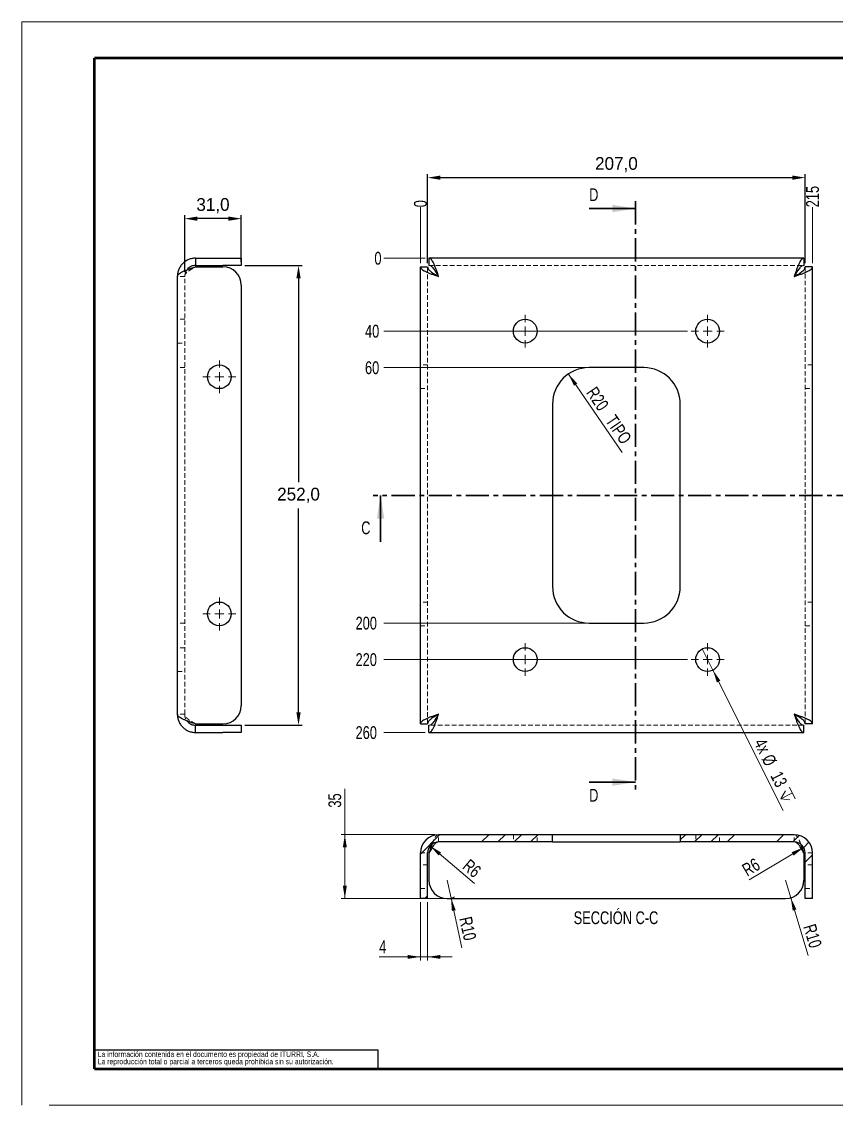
# Model space of a CAD drawing. Header units: millimetres. Extents: x 0 to 859, y 0 to 416.
# Drawn here: x 0 to 223.3, y 0 to 297 of the extents above; entities that cross this region are included whole.
import ezdxf

# ---------------------------------------------------------------- set-up
doc = ezdxf.new("R2010")
doc.units = ezdxf.units.MM
doc.header["$PDSIZE"] = -1
doc.linetypes.add('CENTER', pattern=[10.16, 6.35, -1.27, 1.27, -1.27])
doc.linetypes.add('HIDDEN', pattern=[1.905, 1.27, -0.635])
for name, color, linetype in [('FORMATO', 7, 'Continuous'), ('MARCADO', 5, 'Continuous'), ('SLD-0', 179, 'Continuous')]:
    doc.layers.add(name, color=color, linetype=linetype)
doc.styles.add('SLDTEXTSTYLE1', font='TXT', dxfattribs={"width": 0.75})
doc.dimstyles.new('ISO-25', dxfattribs={"dimtxt": 2.5, "dimasz": 2.5, "dimexe": 1.25, "dimexo": 0.625, "dimtad": 1, "dimtxsty": 'Standard', "dimcen": 2.5, "dimadec": 0, "dimazin": 0, "dimtfac": 1, "dimtmove": 0, "dimatfit": 3, "dimfxl": 0, "dimarcsym": 0})
doc.dimstyles.new('SLDDIMSTYLE0', dxfattribs={"dimtxt": 3.5, "dimasz": 3.5, "dimexe": 0, "dimexo": 0.0625, "dimgap": 0.875, "dimtad": 0, "dimtih": 1, "dimtoh": 1, "dimdec": 0, "dimlfac": 2, "dimrnd": 1e-09, "dimdsep": 46, "dimtxsty": 'SLDTEXTSTYLE1', "dimblk1": 'NONE', "dimblk2": 'NONE', "dimsah": 1, "dimcen": 0.09, "dimadec": 0, "dimazin": 2, "dimtfac": 1, "dimtdec": 0, "dimtofl": 0, "dimtmove": 0, "dimatfit": 3, "dimldrblk": 'NONE', "dimfxl": 0, "dimfrac": 2, "dimtolj": 1, "dimtzin": 12, "dimarcsym": 0})
doc.dimstyles.new('SLDDIMSTYLE1', dxfattribs={"dimtxt": 3.5, "dimasz": 3.5, "dimexe": 0, "dimexo": 0.0625, "dimgap": 0.875, "dimtad": 0, "dimtih": 1, "dimtoh": 1, "dimdec": 1, "dimlfac": 2, "dimrnd": 1e-09, "dimzin": 12, "dimdsep": 46, "dimtxsty": 'SLDTEXTSTYLE1', "dimblk1": 'NONE', "dimblk2": 'NONE', "dimsah": 1, "dimcen": 0.09, "dimadec": 0, "dimazin": 3, "dimtfac": 1, "dimtdec": 1, "dimtofl": 0, "dimtmove": 0, "dimatfit": 3, "dimldrblk": 'NONE', "dimfxl": 0, "dimfrac": 2, "dimtolj": 1, "dimtzin": 12, "dimarcsym": 0})
doc.dimstyles.new('SLDDIMSTYLE2', dxfattribs={"dimtxt": 3.5, "dimasz": 3.5, "dimexe": 0, "dimexo": 0.0625, "dimgap": 0.875, "dimtad": 1, "dimdec": 1, "dimlfac": 2, "dimrnd": 1e-09, "dimzin": 12, "dimdsep": 46, "dimtxsty": 'SLDTEXTSTYLE1', "dimsah": 1, "dimcen": 0, "dimadec": 0, "dimazin": 3, "dimtfac": 1, "dimtdec": 1, "dimtofl": 0, "dimtmove": 1, "dimatfit": 3, "dimfxl": 0, "dimfrac": 2, "dimtolj": 1, "dimtzin": 12, "dimarcsym": 0})
doc.dimstyles.new('SLDDIMSTYLE3', dxfattribs={"dimtxt": 3.5, "dimasz": 3.5, "dimexe": 0, "dimexo": 0.0625, "dimgap": 0.875, "dimtad": 1, "dimdec": 1, "dimlfac": 2, "dimrnd": 1e-09, "dimzin": 12, "dimdsep": 46, "dimtxsty": 'SLDTEXTSTYLE1', "dimblk1": 'NONE', "dimsah": 1, "dimcen": 0, "dimadec": 0, "dimazin": 3, "dimtfac": 1, "dimtdec": 1, "dimtmove": 0, "dimatfit": 3, "dimldrblk": 'NONE', "dimfxl": 0, "dimfrac": 2, "dimtolj": 1, "dimtzin": 12, "dimarcsym": 0})
doc.dimstyles.new('SLDDIMSTYLE4', dxfattribs={"dimtxt": 3.5, "dimasz": 3.5, "dimexe": 0, "dimexo": 0.0625, "dimgap": 0.875, "dimtad": 1, "dimdec": 1, "dimlfac": 2, "dimrnd": 1e-09, "dimzin": 12, "dimdsep": 46, "dimtxsty": 'SLDTEXTSTYLE1', "dimsah": 1, "dimcen": 0.09, "dimadec": 0, "dimazin": 3, "dimtfac": 1, "dimtdec": 1, "dimtmove": 0, "dimatfit": 0, "dimfxl": 0, "dimfrac": 2, "dimtolj": 1, "dimtzin": 12, "dimarcsym": 0})
doc.dimstyles.new('SLDDIMSTYLE5', dxfattribs={"dimtxt": 3.5, "dimasz": 3.5, "dimexe": 0, "dimexo": 0.0625, "dimgap": 0.875, "dimtad": 1, "dimdec": 1, "dimlfac": 2, "dimrnd": 1e-09, "dimzin": 12, "dimdsep": 46, "dimtxsty": 'SLDTEXTSTYLE1', "dimsah": 1, "dimcen": 0.09, "dimadec": 0, "dimazin": 3, "dimtfac": 1, "dimtdec": 1, "dimtofl": 0, "dimtmove": 0, "dimatfit": 3, "dimfxl": 0, "dimfrac": 2, "dimtolj": 1, "dimtzin": 12, "dimarcsym": 0})
doc.dimstyles.new('SLDDIMSTYLE6', dxfattribs={"dimtxt": 3.5, "dimasz": 3.5, "dimexe": 0, "dimexo": 0.0625, "dimgap": 0.875, "dimtad": 1, "dimdec": 1, "dimlfac": 2, "dimrnd": 1e-09, "dimzin": 12, "dimdsep": 46, "dimtxsty": 'SLDTEXTSTYLE1', "dimsah": 1, "dimcen": 0, "dimadec": 0, "dimazin": 3, "dimtfac": 1, "dimtdec": 1, "dimtofl": 0, "dimtmove": 0, "dimatfit": 3, "dimfxl": 0, "dimfrac": 2, "dimtolj": 1, "dimtzin": 12, "dimarcsym": 0})
pattern_1 = [(45, (0, 0), (-13.4704, 13.4704), []), (45, (4.49, 2e-323), (-13.4704, 13.4704), []), (45, (8.98, 4e-323), (-13.4704, 13.4704), []), (45, (13.47, 6e-323), (-13.4704, 13.4704), [])]

# ---------------------------------------------------------------- blocks, each defined once
blk = doc.blocks.new('SW_NOTE_0_4')
at = {"layer": 'SLD-0', "color": 0, "char_height": 1.5, "attachment_point": 1, "style": 'SLDTEXTSTYLE1'}
for s, insert in [('La información contenida en el documento es propiedad de ITURRI, S.A.', (0, 1.93)), ('La reproducción total o parcial a terceros queda prohibida sin su autorización.', (0, -0.07))]:
    blk.add_mtext(s, dxfattribs=dict(at, insert=insert))
blk = doc.blocks.new('SW_NOTE_0_11')
at = {"layer": 'SLD-0', "color": 0, "char_height": 1.5, "attachment_point": 1, "style": 'SLDTEXTSTYLE1'}
for s, insert in [('La información contenida en el documento es propiedad de ITURRI, S.A.', (0, 1.93)), ('La reproducción total o parcial a terceros queda prohibida sin su autorización.', (0, -0.07))]:
    blk.add_mtext(s, dxfattribs=dict(at, insert=insert))
blk = doc.blocks.new('_D')
at = {"color": 7, "linetype": 'Continuous', "lineweight": 0}
blk.add_line((110.64, 232.18), (99.29, 232.18), dxfattribs=at)
at = {"color": 7, "linetype": 'Continuous', "lineweight": 18, "insert": (96.7, 233.91), "char_height": 3.5, "attachment_point": 1, "style": 'SLDTEXTSTYLE1'}
blk.add_mtext('0', dxfattribs=at)
blk = doc.blocks.new('_None')
blk = doc.blocks.new('_D_1')
at = {"color": 7, "linetype": 'Continuous', "lineweight": 0}
blk.add_line((182.54, 212.18), (99.29, 212.18), dxfattribs=at)
at = {"color": 7, "linetype": 'Continuous', "lineweight": 18, "insert": (94.12, 213.91), "char_height": 3.5, "attachment_point": 1, "style": 'SLDTEXTSTYLE1'}
blk.add_mtext('40', dxfattribs=at)
blk = doc.blocks.new('_D_2')
at = {"color": 7, "linetype": 'Continuous', "lineweight": 0}
blk.add_line((154.54, 202.18), (99.29, 202.18), dxfattribs=at)
at = {"color": 7, "linetype": 'Continuous', "lineweight": 18, "insert": (94.12, 203.91), "char_height": 3.5, "attachment_point": 1, "style": 'SLDTEXTSTYLE1'}
blk.add_mtext('60', dxfattribs=at)
blk = doc.blocks.new('_D_3')
at = {"color": 7, "linetype": 'Continuous', "lineweight": 0}
blk.add_line((154.54, 132.18), (99.29, 132.18), dxfattribs=at)
at = {"color": 7, "linetype": 'Continuous', "lineweight": 18, "insert": (91.53, 133.91), "char_height": 3.5, "attachment_point": 1, "style": 'SLDTEXTSTYLE1'}
blk.add_mtext('200', dxfattribs=at)
blk = doc.blocks.new('_D_4')
at = {"color": 7, "linetype": 'Continuous', "lineweight": 0}
blk.add_line((182.54, 122.18), (99.29, 122.18), dxfattribs=at)
at = {"color": 7, "linetype": 'Continuous', "lineweight": 18, "insert": (91.53, 123.91), "char_height": 3.5, "attachment_point": 1, "style": 'SLDTEXTSTYLE1'}
blk.add_mtext('220', dxfattribs=at)
blk = doc.blocks.new('_D_5')
at = {"color": 7, "linetype": 'Continuous', "lineweight": 0}
blk.add_line((110.64, 102.18), (99.29, 102.18), dxfattribs=at)
at = {"color": 7, "linetype": 'Continuous', "lineweight": 18, "insert": (91.53, 103.91), "char_height": 3.5, "attachment_point": 1, "style": 'SLDTEXTSTYLE1'}
blk.add_mtext('260', dxfattribs=at)
blk = doc.blocks.new('_D_6')
at = {"color": 7, "linetype": 'Continuous', "lineweight": 0}
blk.add_line((109.29, 230.83), (109.29, 246.13), dxfattribs=at)
at = {"color": 7, "linetype": 'Continuous', "lineweight": 18, "insert": (107.55, 246.13), "char_height": 3.5, "attachment_point": 1, "rotation": 90, "style": 'SLDTEXTSTYLE1'}
blk.add_mtext('0', dxfattribs=at)
blk = doc.blocks.new('_D_11')
at = {"color": 7, "linetype": 'Continuous', "lineweight": 0}
blk.add_line((216.79, 230.83), (216.79, 246.13), dxfattribs=at)
at = {"color": 7, "linetype": 'Continuous', "lineweight": 18, "insert": (215.05, 246.13), "char_height": 3.5, "attachment_point": 1, "rotation": 90, "style": 'SLDTEXTSTYLE1'}
blk.add_mtext('215', dxfattribs=at)
blk = doc.blocks.new('_D_12')
at = {"color": 7, "linetype": 'Continuous', "lineweight": 0}
blk.add_line((149.88, 200.43), (164.62, 178.93), dxfattribs=at)
at = {"color": 7, "linetype": 'Continuous', "lineweight": 18}
blk.add_solid([(149.88, 200.43), (151.42, 197.24), (152.31, 197.85)], dxfattribs=at)
at = {"color": 7, "linetype": 'Continuous', "lineweight": 18, "char_height": 3.5, "attachment_point": 1, "rotation": 304.4328, "style": 'SLDTEXTSTYLE1'}
for s, insert in [('R20', (157.51, 197.29)), ('TIPO', (162.78, 189.6))]:
    blk.add_mtext(s, dxfattribs=dict(at, insert=insert))
blk = doc.blocks.new('SW_SYMBOL_HOLE_DEPTH')
at = {"color": 0, "linetype": 'Continuous', "lineweight": 18}
for p, q in [((0, 875), (800, 875)), ((400, 875), (400, 75)), ((100, 555), (400, 75)), ((700, 555), (400, 75))]:
    blk.add_line(p, q, dxfattribs=at)
blk = doc.blocks.new('_D_13')
at = {"color": 7, "linetype": 'Continuous', "lineweight": 0}
for q in [(186.58, 125.09), (208.78, 80.77)]:
    blk.add_line((189.49, 119.27), q, dxfattribs=at)
at = {"color": 7, "linetype": 'Continuous', "lineweight": 18}
blk.add_solid([(189.49, 119.27), (190.58, 115.9), (191.54, 116.39)], dxfattribs=at)
at = {"color": 7, "linetype": 'Continuous', "lineweight": 18, "xscale": 0.004470703125, "yscale": 0.004470703125, "zscale": 0.004470703125, "rotation": 296.6079310225415}
blk.add_blockref('SW_SYMBOL_HOLE_DEPTH', (206.97, 85.45), dxfattribs=at)
at = {"color": 7, "linetype": 'Continuous', "lineweight": 18, "char_height": 3.5, "attachment_point": 1, "rotation": 296.6079, "style": 'SLDTEXTSTYLE1'}
for s, insert in [('4x', (203.77, 100.94)), ('%%c', (205.89, 96.6)), ('13', (208.3, 91.9))]:
    blk.add_mtext(s, dxfattribs=dict(at, insert=insert))
blk = doc.blocks.new('SW_CENTERMARKSYMBOL_0')
at = {"color": 0, "linetype": 'Continuous', "lineweight": 18}
for p, q in [((0, 2.5), (0, 4.5)), ((-2.5, 0), (-4.5, 0)), ((0, 0), (-1.25, 0)), ((0, 0), (0, 1.25)), ((0, 0), (0, -1.25)), ((0, 0), (1.25, 0)), ((2.5, 0), (4.5, 0)), ((0, -2.5), (0, -4.5))]:
    blk.add_line(p, q, dxfattribs=at)
blk = doc.blocks.new('SW_CENTERMARKSYMBOL_1')
at = {"color": 0, "linetype": 'Continuous', "lineweight": 18}
for p, q in [((0, 2.5), (0, 4.5)), ((-2.5, 0), (-4.5, 0)), ((0, 0), (-1.25, 0)), ((0, 0), (0, 1.25)), ((0, 0), (0, -1.25)), ((0, 0), (1.25, 0)), ((2.5, 0), (4.5, 0)), ((0, -2.5), (0, -4.5))]:
    blk.add_line(p, q, dxfattribs=at)
blk = doc.blocks.new('SW_CENTERMARKSYMBOL_2')
at = {"color": 0, "linetype": 'Continuous', "lineweight": 18}
for p, q in [((0, 2.5), (0, 4.5)), ((-2.5, 0), (-4.5, 0)), ((0, 0), (-1.25, 0)), ((0, 0), (0, 1.25)), ((0, 0), (0, -1.25)), ((0, 0), (1.25, 0)), ((2.5, 0), (4.5, 0)), ((0, -2.5), (0, -4.5))]:
    blk.add_line(p, q, dxfattribs=at)
blk = doc.blocks.new('SW_CENTERMARKSYMBOL_3')
at = {"color": 0, "linetype": 'Continuous', "lineweight": 18}
for p, q in [((0, 2.5), (0, 4.5)), ((-2.5, 0), (-4.5, 0)), ((0, 0), (-1.25, 0)), ((0, 0), (0, 1.25)), ((0, 0), (0, -1.25)), ((0, 0), (1.25, 0)), ((2.5, 0), (4.5, 0)), ((0, -2.5), (0, -4.5))]:
    blk.add_line(p, q, dxfattribs=at)
blk = doc.blocks.new('_D_20')
at = {"color": 7, "linetype": 'Continuous', "lineweight": 0}
for p, q in [((109.29, 55.68), (109.29, 39.68)), ((111.29, 55.68), (111.29, 39.68)), ((109.29, 40.68), (98, 40.68)), ((111.29, 40.68), (109.29, 40.68)), ((111.29, 40.68), (118.02, 40.68))]:
    blk.add_line(p, q, dxfattribs=at)
at = {"color": 7, "linetype": 'Continuous', "lineweight": 18}
for points in [[(109.29, 40.68), (105.79, 41.21), (105.79, 40.14)], [(111.29, 40.68), (114.79, 40.14), (114.79, 41.21)]]:
    blk.add_solid(points, dxfattribs=at)
at = {"color": 7, "linetype": 'Continuous', "lineweight": 18, "insert": (98, 45.19), "char_height": 3.5, "attachment_point": 1, "style": 'SLDTEXTSTYLE1'}
blk.add_mtext('4', dxfattribs=at)
blk = doc.blocks.new('_D_21')
at = {"color": 7, "linetype": 'Continuous', "lineweight": 0}
for p, q in [((88.59, 74.18), (88.59, 86.76)), ((113.29, 74.18), (87.59, 74.18)), ((88.59, 56.68), (88.59, 74.18)), ((115.64, 56.68), (87.59, 56.68))]:
    blk.add_line(p, q, dxfattribs=at)
at = {"color": 7, "linetype": 'Continuous', "lineweight": 18}
for points in [[(88.59, 74.18), (88.05, 70.68), (89.13, 70.68)], [(88.59, 56.68), (89.13, 60.18), (88.05, 60.18)]]:
    blk.add_solid(points, dxfattribs=at)
at = {"color": 7, "linetype": 'Continuous', "lineweight": 18, "insert": (84.08, 81.59), "char_height": 3.5, "attachment_point": 1, "rotation": 90, "style": 'SLDTEXTSTYLE1'}
blk.add_mtext('35', dxfattribs=at)
blk = doc.blocks.new('_D_22')
at = {"color": 7, "linetype": 'Continuous', "lineweight": 0}
blk.add_line((112, 71.11), (124.09, 60.78), dxfattribs=at)
at = {"color": 7, "linetype": 'Continuous', "lineweight": 18}
blk.add_solid([(112, 71.11), (114.31, 68.43), (115.01, 69.25)], dxfattribs=at)
at = {"color": 7, "linetype": 'Continuous', "lineweight": 18, "insert": (122.85, 67.73), "char_height": 3.5, "attachment_point": 1, "rotation": 319.8249, "style": 'SLDTEXTSTYLE1'}
blk.add_mtext('R6', dxfattribs=at)
blk = doc.blocks.new('_D_23')
at = {"color": 7, "linetype": 'Continuous', "lineweight": 0}
blk.add_line((214.37, 70.7), (199.41, 61.77), dxfattribs=at)
at = {"color": 7, "linetype": 'Continuous', "lineweight": 18}
blk.add_solid([(214.37, 70.7), (211.09, 69.37), (211.64, 68.45)], dxfattribs=at)
at = {"color": 7, "linetype": 'Continuous', "lineweight": 18, "insert": (197.11, 65.66), "char_height": 3.5, "attachment_point": 1, "rotation": 30.5888, "style": 'SLDTEXTSTYLE1'}
blk.add_mtext('R6', dxfattribs=at)
blk = doc.blocks.new('_D_24')
at = {"color": 7, "linetype": 'Continuous', "lineweight": 0}
for q in [(209.43, 61.68), (215.59, 41.05)]:
    blk.add_line((210.86, 56.88), q, dxfattribs=at)
at = {"color": 7, "linetype": 'Continuous', "lineweight": 18}
blk.add_solid([(210.86, 56.88), (211.35, 53.38), (212.38, 53.68)], dxfattribs=at)
at = {"color": 7, "linetype": 'Continuous', "lineweight": 18, "insert": (217.59, 50), "char_height": 3.5, "attachment_point": 1, "rotation": 286.6218, "style": 'SLDTEXTSTYLE1'}
blk.add_mtext('R10', dxfattribs=at)
blk = doc.blocks.new('_D_25')
at = {"color": 7, "linetype": 'Continuous', "lineweight": 0}
for q in [(116.64, 61.68), (120.69, 43.19)]:
    blk.add_line((117.71, 56.79), q, dxfattribs=at)
at = {"color": 7, "linetype": 'Continuous', "lineweight": 18}
blk.add_arc((116.64, 61.68), 5, 281.3099, 293.6722, dxfattribs=at)
blk.add_solid([(117.71, 56.79), (117.94, 53.26), (118.99, 53.49)], dxfattribs=at)
at = {"color": 7, "linetype": 'Continuous', "lineweight": 18, "insert": (123.34, 51.97), "char_height": 3.5, "attachment_point": 1, "rotation": 282.3623, "style": 'SLDTEXTSTYLE1'}
blk.add_mtext('R10', dxfattribs=at)
blk = doc.blocks.new('SW_CENTERMARKSYMBOL_6')
at = {"color": 0, "linetype": 'Continuous', "lineweight": 18}
for p, q in [((0, 2.5), (0, 4.5)), ((-2.5, 0), (-4.5, 0)), ((0, 0), (-1.25, 0)), ((0, 0), (0, 1.25)), ((0, 0), (0, -1.25)), ((0, 0), (1.25, 0)), ((2.5, 0), (4.5, 0)), ((0, -2.5), (0, -4.5))]:
    blk.add_line(p, q, dxfattribs=at)
blk = doc.blocks.new('SW_CENTERMARKSYMBOL_7')
at = {"color": 0, "linetype": 'Continuous', "lineweight": 18}
for p, q in [((0, 2.5), (0, 4.5)), ((-2.5, 0), (-4.5, 0)), ((0, 0), (-1.25, 0)), ((0, 0), (0, 1.25)), ((0, 0), (0, -1.25)), ((0, 0), (1.25, 0)), ((2.5, 0), (4.5, 0)), ((0, -2.5), (0, -4.5))]:
    blk.add_line(p, q, dxfattribs=at)
blk = doc.blocks.new('*D64')
at = {"layer": 'Defpoints', "color": 0}
for p in [(60.19, 230.18), (60.19, 104.18), (75.9, 104.18)]:
    blk.add_point(p, dxfattribs=at)
at = {"layer": 'MARCADO', "color": 0, "lineweight": -2}
for p, q in [((61.19, 230.18), (76.9, 230.18)), ((75.9, 226.68), (75.9, 170.75)), ((75.9, 107.68), (75.9, 163.61)), ((61.19, 104.18), (76.9, 104.18))]:
    blk.add_line(p, q, dxfattribs=at)
at = {"layer": 'MARCADO', "color": 0}
for points in [[(75.31, 226.68), (76.48, 226.68), (75.9, 230.18)], [(75.31, 107.68), (76.48, 107.68), (75.9, 104.18)]]:
    blk.add_solid(points, dxfattribs=at)
at = {"layer": 'MARCADO', "color": 0, "insert": (75.9, 167.18), "char_height": 3.5, "attachment_point": 5}
blk.add_mtext('252,0', dxfattribs=at)
blk = doc.blocks.new('*D65')
at = {"layer": 'Defpoints', "color": 0}
for p in [(44.69, 243.01), (60.19, 230.18), (44.69, 227.4)]:
    blk.add_point(p, dxfattribs=at)
at = {"layer": 'MARCADO', "color": 0, "lineweight": -2}
for p, q in [((44.69, 228.4), (44.69, 244.01)), ((60.19, 231.18), (60.19, 244.01)), ((56.69, 243.01), (48.19, 243.01))]:
    blk.add_line(p, q, dxfattribs=at)
at = {"layer": 'MARCADO', "color": 0}
for points in [[(48.19, 243.59), (48.19, 242.43), (44.69, 243.01)], [(56.69, 243.59), (56.69, 242.43), (60.19, 243.01)]]:
    blk.add_solid(points, dxfattribs=at)
at = {"layer": 'MARCADO', "color": 0, "insert": (52.44, 246.57), "char_height": 3.5, "attachment_point": 5}
blk.add_mtext('31,0', dxfattribs=at)
blk = doc.blocks.new('*D66')
at = {"layer": 'Defpoints', "color": 0}
for p in [(214.79, 254.25), (111.29, 229.83), (214.79, 229.83)]:
    blk.add_point(p, dxfattribs=at)
at = {"layer": 'MARCADO', "color": 0, "lineweight": -2}
for p, q in [((111.29, 230.83), (111.29, 255.25)), ((114.79, 254.25), (211.29, 254.25)), ((214.79, 230.83), (214.79, 255.25))]:
    blk.add_line(p, q, dxfattribs=at)
at = {"layer": 'MARCADO', "color": 0}
for points in [[(114.79, 254.83), (114.79, 253.67), (111.29, 254.25)], [(211.29, 254.83), (211.29, 253.67), (214.79, 254.25)]]:
    blk.add_solid(points, dxfattribs=at)
at = {"layer": 'MARCADO', "color": 0, "insert": (163.04, 257.82), "char_height": 3.5, "attachment_point": 5}
blk.add_mtext('207,0', dxfattribs=at)

msp = doc.modelspace()

# ---------------------------------------------------------------- hatches: boundary and pattern name
at = {"layer": 'FORMATO', "linetype": 'Continuous', "lineweight": 18}
h = msp.add_hatch(dxfattribs=at)
h.set_pattern_fill('DIN 201 ACERO Y ACERO-HIERRO FUNDI', color=256, style=0, pattern_type=2)
h.set_pattern_definition(pattern_1)
edge = h.paths.add_edge_path(flags=0)
edge.add_line((109.288, 56.675), (111.288, 56.675))
edge.add_line((111.288, 56.675), (111.288, 69.175))
edge.add_arc((114.288, 69.175), 3, 90, 180, ccw=False)
edge.add_line((114.288, 72.175), (145.538, 72.175))
edge.add_line((145.538, 72.175), (145.538, 74.175))
edge.add_line((145.538, 74.175), (114.288, 74.175))
edge.add_arc((114.288, 69.175), 5, 90, 180)
edge.add_line((109.288, 69.175), (109.288, 56.675))
h = msp.add_hatch(dxfattribs=at)
h.set_pattern_fill('DIN 201 ACERO Y ACERO-HIERRO FUNDI', color=256, style=0, pattern_type=2)
h.set_pattern_definition(pattern_1)
edge = h.paths.add_edge_path(flags=0)
edge.add_line((214.788, 56.675), (216.788, 56.675))
edge.add_line((216.788, 56.675), (216.788, 69.175))
edge.add_arc((211.788, 69.175), 5, 0, 90)
edge.add_line((211.788, 74.175), (180.538, 74.175))
edge.add_line((180.538, 74.175), (180.538, 72.175))
edge.add_line((180.538, 72.175), (211.788, 72.175))
edge.add_arc((211.788, 69.175), 3, 0, 90, ccw=False)
edge.add_line((214.788, 69.175), (214.788, 56.675))

# ---------------------------------------------------------------- linework, layer by layer
at = {"color": 7, "linetype": 'Continuous', "lineweight": 18}
for p, q in [((0, 297), (420, 297)), ((0, 297), (0, -0.001)), ((7.531, 0), (420, 0))]:
    msp.add_line(p, q, dxfattribs=at)
at = {"color": 7, "linetype": 'Continuous', "lineweight": 50}
for p, q in [((410, 287), (20, 287)), ((20, 10), (20, 287)), ((20, 10), (410, 10))]:
    msp.add_line(p, q, dxfattribs=at)
at = {"color": 7, "linetype": 'CENTER', "lineweight": 35}
for p, q in [((168.265, 247.78), (168.265, 86.58)), ((229.688, 167.18), (96.388, 167.18))]:
    msp.add_line(p, q, dxfattribs=at)
at = {"color": 7, "linetype": 'Continuous', "lineweight": 35}
for p, q in [((155.565, 245.78), (168.265, 245.78)), ((98.388, 154.48), (98.388, 167.18)), ((155.565, 88.58), (168.265, 88.58))]:
    msp.add_line(p, q, dxfattribs=at)
at = {"color": 7, "linetype": 'Continuous', "lineweight": 25}
for p, q in [((47.69, 232.18), (47.69, 230.18)), ((47.69, 232.18), (55.19, 232.18)), ((55.19, 232.18), (60.19, 232.18)), ((60.19, 232.18), (60.19, 230.18)), ((214.435, 232.18), (111.642, 232.18)), ((111.642, 232.18), (111.642, 230.18)), ((214.435, 232.18), (214.435, 230.18)), ((47.69, 230.18), (55.19, 230.18)), ((47.69, 229.826), (55.19, 229.826)), ((60.19, 230.18), (55.19, 230.18)), ((109.288, 229.826), (111.288, 229.826)), ((109.288, 104.534), (109.288, 229.826)), ((216.788, 229.826), (214.788, 229.826)), ((216.788, 104.534), (216.788, 229.826)), ((42.69, 107.18), (42.69, 227.18)), ((60.19, 224.826), (60.19, 109.534)), ((170.538, 202.18), (155.538, 202.18)), ((145.538, 192.18), (145.538, 142.18)), ((180.538, 142.18), (180.538, 192.18)), ((155.538, 132.18), (170.538, 132.18)), ((47.69, 104.534), (55.19, 104.534)), ((47.69, 102.18), (47.69, 104.18)), ((47.69, 104.18), (55.19, 104.18)), ((55.19, 104.18), (60.19, 104.18)), ((60.19, 104.18), (60.19, 102.18)), ((109.288, 104.534), (111.288, 104.534)), ((111.642, 102.18), (111.642, 104.18)), ((214.435, 102.18), (214.435, 104.18)), ((216.788, 104.534), (214.788, 104.534)), ((47.69, 102.18), (55.19, 102.18)), ((60.19, 102.18), (55.19, 102.18)), ((111.642, 102.18), (214.435, 102.18)), ((145.538, 74.175), (114.288, 74.175)), ((145.538, 72.175), (114.288, 72.175)), ((145.538, 72.175), (145.538, 74.175)), ((155.538, 74.175), (145.538, 74.175)), ((145.538, 72.175), (155.538, 72.175)), ((170.538, 74.175), (155.538, 74.175)), ((155.538, 72.175), (170.538, 72.175)), ((180.538, 74.175), (170.538, 74.175)), ((170.538, 72.175), (180.538, 72.175)), ((180.538, 74.175), (180.538, 72.175)), ((211.788, 74.175), (180.538, 74.175)), ((211.788, 72.175), (180.538, 72.175)), ((109.288, 56.675), (109.288, 69.175)), ((111.288, 56.675), (111.288, 69.175)), ((111.642, 69.175), (111.642, 61.675)), ((214.435, 69.175), (214.435, 61.675)), ((214.788, 56.675), (214.788, 69.175)), ((216.788, 56.675), (216.788, 69.175)), ((111.288, 56.675), (109.288, 56.675)), ((116.642, 56.675), (209.435, 56.675)), ((216.788, 56.675), (214.788, 56.675))]:
    msp.add_line(p, q, dxfattribs=at)
at = {"color": 7, "linetype": 'HIDDEN', "lineweight": 18}
for p, q in [((111.288, 104.534), (111.288, 229.826)), ((111.642, 230.18), (214.435, 230.18)), ((214.788, 229.826), (214.788, 104.534)), ((44.69, 227.18), (42.69, 227.18)), ((44.69, 107.18), (44.69, 227.18)), ((44.69, 215.43), (42.69, 215.43)), ((42.69, 208.93), (44.69, 208.93)), ((44.69, 202.18), (42.69, 202.18)), ((111.288, 202.93), (109.288, 202.93)), ((216.788, 202.93), (214.788, 202.93)), ((109.288, 196.43), (111.288, 196.43)), ((214.788, 196.43), (216.788, 196.43)), ((111.288, 137.93), (109.288, 137.93)), ((216.788, 137.93), (214.788, 137.93)), ((44.69, 132.18), (42.69, 132.18)), ((109.288, 131.43), (111.288, 131.43)), ((214.788, 131.43), (216.788, 131.43)), ((44.69, 125.43), (42.69, 125.43)), ((42.69, 118.93), (44.69, 118.93)), ((44.69, 107.18), (42.69, 107.18)), ((214.435, 104.18), (111.642, 104.18)), ((114.288, 72.175), (114.288, 74.175)), ((134.788, 74.175), (134.788, 72.175)), ((141.288, 72.175), (141.288, 74.175)), ((184.788, 74.175), (184.788, 72.175)), ((191.288, 72.175), (191.288, 74.175)), ((211.788, 72.175), (211.788, 74.175)), ((109.288, 69.175), (111.288, 69.175)), ((216.788, 69.175), (214.788, 69.175)), ((111.288, 65.925), (109.288, 65.925)), ((216.788, 65.925), (214.788, 65.925)), ((109.288, 59.425), (111.288, 59.425)), ((214.788, 59.425), (216.788, 59.425))]:
    msp.add_line(p, q, dxfattribs=at)
at = {"color": 7, "linetype": 'Continuous', "lineweight": 25}
for centre in [(138.038, 212.18), (188.038, 212.18), (54.19, 199.68), (54.19, 134.68), (138.038, 122.18), (188.038, 122.18)]:
    msp.add_circle(centre, 3.25, dxfattribs=at)
for centre, radius, start, end in [((55.19, 224.826), 5, 0, 90), ((155.538, 192.18), 10, 90, 180), ((170.538, 192.18), 10, 0, 90), ((155.538, 142.18), 10, 180, 270), ((170.538, 142.18), 10, 270, 0), ((55.19, 109.534), 5, 270, 0), ((114.288, 69.175), 5, 90, 180), ((114.288, 69.175), 3, 90, 180), ((211.788, 69.175), 5, 0, 90), ((211.788, 69.175), 3, 0, 90), ((116.642, 61.675), 5, 180, 270), ((209.435, 61.675), 5, 270, 0)]:
    msp.add_arc(centre, radius, start, end, dxfattribs=at)
for points, knots in [([(47.69, 232.18), (47.36, 232.18), (47.035, 232.148), (46.556, 232.052), (46.398, 232.013), (46.084, 231.918), (45.928, 231.862), (45.473, 231.674), (45.186, 231.52), (44.779, 231.249), (44.648, 231.152), (44.393, 230.943), (44.271, 230.832), (43.924, 230.485), (43.717, 230.234), (43.354, 229.691), (43.197, 229.397), (42.947, 228.795), (42.852, 228.483), (42.755, 228.001), (42.731, 227.837), (42.698, 227.51), (42.69, 227.345), (42.69, 227.18)], [0, 0, 0, 0, 0.125, 0.125, 0.1875, 0.1875, 0.25, 0.25, 0.375, 0.375, 0.4375, 0.4375, 0.5, 0.5, 0.625, 0.625, 0.75, 0.75, 0.875, 0.875, 0.9375, 0.9375, 1, 1, 1, 1]), ([(114.288, 227.18), (114.177, 227.51), (114.067, 227.835), (113.903, 228.314), (113.848, 228.472), (113.738, 228.786), (113.682, 228.942), (113.516, 229.397), (113.407, 229.684), (113.242, 230.091), (113.187, 230.222), (113.076, 230.476), (113.02, 230.599), (112.855, 230.946), (112.746, 231.153), (112.526, 231.516), (112.414, 231.673), (112.194, 231.923), (112.085, 232.018), (111.919, 232.115), (111.864, 232.139), (111.753, 232.172), (111.697, 232.18), (111.642, 232.18)], [0, 0, 0, 0, 0.125, 0.125, 0.1875, 0.1875, 0.25, 0.25, 0.375, 0.375, 0.4375, 0.4375, 0.5, 0.5, 0.625, 0.625, 0.75, 0.75, 0.875, 0.875, 0.9375, 0.9375, 1, 1, 1, 1]), ([(214.435, 232.18), (214.323, 232.18), (214.214, 232.148), (214.049, 232.052), (213.994, 232.013), (213.884, 231.918), (213.828, 231.862), (213.662, 231.674), (213.553, 231.52), (213.388, 231.249), (213.333, 231.152), (213.223, 230.943), (213.167, 230.832), (213.002, 230.485), (212.892, 230.234), (212.672, 229.691), (212.561, 229.397), (212.341, 228.795), (212.232, 228.483), (212.066, 228.001), (212.01, 227.837), (211.899, 227.51), (211.844, 227.345), (211.788, 227.18)], [0, 0, 0, 0, 0.125, 0.125, 0.1875, 0.1875, 0.25, 0.25, 0.375, 0.375, 0.4375, 0.4375, 0.5, 0.5, 0.625, 0.625, 0.75, 0.75, 0.875, 0.875, 0.9375, 0.9375, 1, 1, 1, 1]), ([(42.69, 227.18), (42.69, 227.291), (42.722, 227.401), (42.817, 227.565), (42.857, 227.62), (42.952, 227.731), (43.008, 227.786), (43.196, 227.952), (43.35, 228.062), (43.621, 228.226), (43.718, 228.281), (43.927, 228.392), (44.038, 228.448), (44.385, 228.613), (44.636, 228.722), (45.179, 228.942), (45.472, 229.054), (46.075, 229.274), (46.387, 229.383), (46.869, 229.549), (47.032, 229.604), (47.36, 229.715), (47.525, 229.771), (47.69, 229.826)], [0, 0, 0, 0, 0.125, 0.125, 0.1875, 0.1875, 0.25, 0.25, 0.375, 0.375, 0.4375, 0.4375, 0.5, 0.5, 0.625, 0.625, 0.75, 0.75, 0.875, 0.875, 0.9375, 0.9375, 1, 1, 1, 1]), ([(47.69, 230.18), (47.308, 230.133), (46.543, 230.038), (45.719, 229.554), (45.446, 229.121), (45.378, 229.014)], [0, 0, 0, 0, 0.4298049, 0.8597891, 1, 1, 1, 1]), ([(109.288, 229.826), (109.288, 229.715), (109.321, 229.606), (109.416, 229.441), (109.455, 229.386), (109.55, 229.276), (109.606, 229.22), (109.794, 229.054), (109.948, 228.945), (110.219, 228.78), (110.317, 228.725), (110.525, 228.614), (110.636, 228.559), (110.983, 228.393), (111.235, 228.284), (111.777, 228.064), (112.071, 227.953), (112.673, 227.733), (112.985, 227.624), (113.467, 227.458), (113.631, 227.402), (113.959, 227.291), (114.123, 227.236), (114.288, 227.18)], [0, 0, 0, 0, 0.125, 0.125, 0.1875, 0.1875, 0.25, 0.25, 0.375, 0.375, 0.4375, 0.4375, 0.5, 0.5, 0.625, 0.625, 0.75, 0.75, 0.875, 0.875, 0.9375, 0.9375, 1, 1, 1, 1]), ([(111.288, 229.826), (111.288, 229.604), (111.365, 229.387), (111.593, 229.053), (111.685, 228.944), (111.903, 228.724), (112.027, 228.614), (112.308, 228.392), (112.459, 228.282), (112.785, 228.062), (112.959, 227.952), (113.507, 227.619), (113.892, 227.403), (114.288, 227.18)], [0, 0, 0, 0, 0.25, 0.25, 0.375, 0.375, 0.5, 0.5, 0.625, 0.625, 0.75, 0.75, 1, 1, 1, 1]), ([(114.288, 227.18), (114.065, 227.577), (113.849, 227.962), (113.515, 228.512), (113.405, 228.685), (113.186, 229.01), (113.076, 229.162), (112.853, 229.442), (112.744, 229.566), (112.524, 229.783), (112.414, 229.877), (112.08, 230.103), (111.864, 230.18), (111.642, 230.18)], [0, 0, 0, 0, 0.25, 0.25, 0.375, 0.375, 0.5, 0.5, 0.625, 0.625, 0.75, 0.75, 1, 1, 1, 1]), ([(214.435, 230.18), (214.212, 230.18), (213.995, 230.103), (213.661, 229.876), (213.552, 229.783), (213.332, 229.566), (213.222, 229.441), (213, 229.161), (212.89, 229.009), (212.67, 228.684), (212.56, 228.51), (212.227, 227.961), (212.011, 227.577), (211.788, 227.18)], [0, 0, 0, 0, 0.25, 0.25, 0.375, 0.375, 0.5, 0.5, 0.625, 0.625, 0.75, 0.75, 1, 1, 1, 1]), ([(211.788, 227.18), (212.118, 227.291), (212.443, 227.401), (212.922, 227.565), (213.08, 227.62), (213.394, 227.731), (213.55, 227.786), (214.005, 227.952), (214.292, 228.062), (214.699, 228.226), (214.83, 228.281), (215.085, 228.392), (215.207, 228.448), (215.554, 228.613), (215.761, 228.722), (216.124, 228.942), (216.281, 229.054), (216.531, 229.274), (216.626, 229.383), (216.723, 229.549), (216.747, 229.604), (216.78, 229.715), (216.788, 229.771), (216.788, 229.826)], [0, 0, 0, 0, 0.125, 0.125, 0.1875, 0.1875, 0.25, 0.25, 0.375, 0.375, 0.4375, 0.4375, 0.5, 0.5, 0.625, 0.625, 0.75, 0.75, 0.875, 0.875, 0.9375, 0.9375, 1, 1, 1, 1]), ([(211.788, 227.18), (212.185, 227.403), (212.571, 227.619), (213.12, 227.953), (213.293, 228.063), (213.618, 228.282), (213.77, 228.393), (214.05, 228.615), (214.174, 228.725), (214.391, 228.944), (214.485, 229.055), (214.712, 229.388), (214.788, 229.604), (214.788, 229.826)], [0, 0, 0, 0, 0.25, 0.25, 0.375, 0.375, 0.5, 0.5, 0.625, 0.625, 0.75, 0.75, 1, 1, 1, 1]), ([(47.69, 104.534), (47.36, 104.645), (47.035, 104.754), (46.556, 104.919), (46.398, 104.974), (46.084, 105.084), (45.928, 105.14), (45.473, 105.306), (45.186, 105.415), (44.779, 105.58), (44.648, 105.635), (44.393, 105.746), (44.271, 105.801), (43.924, 105.967), (43.717, 106.076), (43.354, 106.296), (43.197, 106.408), (42.947, 106.627), (42.852, 106.737), (42.755, 106.902), (42.731, 106.958), (42.698, 107.069), (42.69, 107.124), (42.69, 107.18)], [0, 0, 0, 0, 0.125, 0.125, 0.1875, 0.1875, 0.25, 0.25, 0.375, 0.375, 0.4375, 0.4375, 0.5, 0.5, 0.625, 0.625, 0.75, 0.75, 0.875, 0.875, 0.9375, 0.9375, 1, 1, 1, 1]), ([(42.69, 107.18), (42.69, 106.85), (42.722, 106.525), (42.817, 106.046), (42.857, 105.888), (42.952, 105.574), (43.008, 105.419), (43.196, 104.963), (43.35, 104.676), (43.621, 104.269), (43.718, 104.138), (43.927, 103.884), (44.038, 103.761), (44.385, 103.414), (44.636, 103.207), (45.179, 102.844), (45.472, 102.687), (46.075, 102.437), (46.387, 102.342), (46.869, 102.245), (47.032, 102.221), (47.36, 102.188), (47.525, 102.18), (47.69, 102.18)], [0, 0, 0, 0, 0.125, 0.125, 0.1875, 0.1875, 0.25, 0.25, 0.375, 0.375, 0.4375, 0.4375, 0.5, 0.5, 0.625, 0.625, 0.75, 0.75, 0.875, 0.875, 0.9375, 0.9375, 1, 1, 1, 1]), ([(114.288, 107.18), (113.958, 107.069), (113.633, 106.959), (113.154, 106.795), (112.996, 106.74), (112.683, 106.63), (112.527, 106.574), (112.072, 106.408), (111.784, 106.299), (111.378, 106.134), (111.246, 106.079), (110.992, 105.968), (110.869, 105.912), (110.522, 105.747), (110.315, 105.638), (109.952, 105.418), (109.795, 105.306), (109.545, 105.086), (109.45, 104.977), (109.353, 104.811), (109.329, 104.756), (109.296, 104.645), (109.288, 104.589), (109.288, 104.534)], [0, 0, 0, 0, 0.125, 0.125, 0.1875, 0.1875, 0.25, 0.25, 0.375, 0.375, 0.4375, 0.4375, 0.5, 0.5, 0.625, 0.625, 0.75, 0.75, 0.875, 0.875, 0.9375, 0.9375, 1, 1, 1, 1]), ([(114.288, 107.18), (113.892, 106.957), (113.506, 106.741), (112.957, 106.407), (112.784, 106.297), (112.459, 106.078), (112.306, 105.967), (112.026, 105.745), (111.902, 105.635), (111.685, 105.416), (111.592, 105.305), (111.365, 104.972), (111.288, 104.756), (111.288, 104.534)], [0, 0, 0, 0, 0.25, 0.25, 0.375, 0.375, 0.5, 0.5, 0.625, 0.625, 0.75, 0.75, 1, 1, 1, 1]), ([(111.642, 102.18), (111.753, 102.18), (111.862, 102.212), (112.027, 102.308), (112.082, 102.347), (112.192, 102.442), (112.248, 102.498), (112.414, 102.686), (112.523, 102.84), (112.688, 103.111), (112.743, 103.209), (112.854, 103.417), (112.909, 103.528), (113.075, 103.875), (113.184, 104.126), (113.404, 104.669), (113.516, 104.963), (113.735, 105.565), (113.845, 105.877), (114.01, 106.359), (114.066, 106.523), (114.177, 106.85), (114.233, 107.015), (114.288, 107.18)], [0, 0, 0, 0, 0.125, 0.125, 0.1875, 0.1875, 0.25, 0.25, 0.375, 0.375, 0.4375, 0.4375, 0.5, 0.5, 0.625, 0.625, 0.75, 0.75, 0.875, 0.875, 0.9375, 0.9375, 1, 1, 1, 1]), ([(111.642, 104.18), (111.864, 104.18), (112.081, 104.257), (112.415, 104.484), (112.525, 104.577), (112.744, 104.794), (112.854, 104.919), (113.077, 105.199), (113.186, 105.351), (113.406, 105.676), (113.516, 105.851), (113.849, 106.399), (114.065, 106.783), (114.288, 107.18)], [0, 0, 0, 0, 0.25, 0.25, 0.375, 0.375, 0.5, 0.5, 0.625, 0.625, 0.75, 0.75, 1, 1, 1, 1]), ([(216.788, 104.534), (216.788, 104.645), (216.756, 104.754), (216.661, 104.919), (216.621, 104.974), (216.526, 105.084), (216.47, 105.14), (216.282, 105.306), (216.128, 105.415), (215.857, 105.58), (215.76, 105.635), (215.551, 105.746), (215.44, 105.801), (215.093, 105.967), (214.842, 106.076), (214.299, 106.296), (214.006, 106.408), (213.403, 106.627), (213.091, 106.737), (212.609, 106.902), (212.446, 106.958), (212.118, 107.069), (211.953, 107.124), (211.788, 107.18)], [0, 0, 0, 0, 0.125, 0.125, 0.1875, 0.1875, 0.25, 0.25, 0.375, 0.375, 0.4375, 0.4375, 0.5, 0.5, 0.625, 0.625, 0.75, 0.75, 0.875, 0.875, 0.9375, 0.9375, 1, 1, 1, 1]), ([(214.788, 104.534), (214.788, 104.756), (214.711, 104.973), (214.484, 105.307), (214.391, 105.416), (214.174, 105.636), (214.049, 105.746), (213.769, 105.969), (213.617, 106.078), (213.292, 106.298), (213.118, 106.408), (212.569, 106.741), (212.185, 106.957), (211.788, 107.18)], [0, 0, 0, 0, 0.25, 0.25, 0.375, 0.375, 0.5, 0.5, 0.625, 0.625, 0.75, 0.75, 1, 1, 1, 1]), ([(211.788, 107.18), (211.899, 106.85), (212.009, 106.525), (212.173, 106.046), (212.228, 105.888), (212.339, 105.574), (212.394, 105.419), (212.56, 104.963), (212.67, 104.676), (212.834, 104.269), (212.889, 104.138), (213, 103.884), (213.056, 103.761), (213.221, 103.414), (213.33, 103.207), (213.55, 102.844), (213.662, 102.687), (213.882, 102.437), (213.991, 102.342), (214.157, 102.245), (214.213, 102.221), (214.324, 102.188), (214.379, 102.18), (214.435, 102.18)], [0, 0, 0, 0, 0.125, 0.125, 0.1875, 0.1875, 0.25, 0.25, 0.375, 0.375, 0.4375, 0.4375, 0.5, 0.5, 0.625, 0.625, 0.75, 0.75, 0.875, 0.875, 0.9375, 0.9375, 1, 1, 1, 1]), ([(211.788, 107.18), (212.011, 106.783), (212.228, 106.398), (212.561, 105.848), (212.671, 105.676), (212.891, 105.35), (213.001, 105.198), (213.223, 104.918), (213.333, 104.794), (213.552, 104.577), (213.663, 104.483), (213.996, 104.257), (214.212, 104.18), (214.435, 104.18)], [0, 0, 0, 0, 0.25, 0.25, 0.375, 0.375, 0.5, 0.5, 0.625, 0.625, 0.75, 0.75, 1, 1, 1, 1]), ([(45.316, 105.367), (45.39, 105.27), (45.578, 105.019), (45.979, 104.696), (46.493, 104.408), (47.073, 104.217), (47.482, 104.193), (47.69, 104.18)], [0, 0, 0, 0, 0.1330145, 0.3408608, 0.554733, 0.773818, 1, 1, 1, 1]), ([(114.288, 72.175), (114.065, 72.175), (113.849, 72.099), (113.515, 71.871), (113.405, 71.778), (113.186, 71.561), (113.076, 71.436), (112.853, 71.156), (112.744, 71.004), (112.524, 70.679), (112.414, 70.505), (112.08, 69.957), (111.864, 69.572), (111.642, 69.175)], [0, 0, 0, 0, 0.25, 0.25, 0.375, 0.375, 0.5, 0.5, 0.625, 0.625, 0.75, 0.75, 1, 1, 1, 1]), ([(112.459, 71.504), (112.37, 71.266), (112.18, 70.757), (111.907, 69.963), (111.724, 69.419), (111.642, 69.175)], [0, 0, 0, 0, 0.3259736, 0.6982386, 1, 1, 1, 1]), ([(214.435, 69.175), (214.212, 69.572), (213.995, 69.958), (213.661, 70.507), (213.552, 70.68), (213.332, 71.005), (213.222, 71.157), (213, 71.437), (212.89, 71.562), (212.67, 71.779), (212.56, 71.872), (212.227, 72.099), (212.011, 72.175), (211.788, 72.175)], [0, 0, 0, 0, 0.25, 0.25, 0.375, 0.375, 0.5, 0.5, 0.625, 0.625, 0.75, 0.75, 1, 1, 1, 1]), ([(214.435, 69.175), (214.385, 69.321), (214.287, 69.614), (214.138, 70.052), (213.987, 70.49), (213.837, 70.914), (213.707, 71.276), (213.627, 71.475), (213.597, 71.551)], [0, 0, 0, 0, 0.1759253, 0.3530724, 0.5340677, 0.7163948, 0.8923657, 1, 1, 1, 1])]:
    msp.add_open_spline(points, degree=3, knots=knots, dxfattribs=at)
at = {"color": 7, "linetype": 'HIDDEN', "lineweight": 18}
for points, knots in [([(44.69, 227.18), (44.69, 227.403), (44.767, 227.619), (44.994, 227.953), (45.087, 228.063), (45.304, 228.282), (45.429, 228.393), (45.709, 228.615), (45.861, 228.725), (46.186, 228.944), (46.36, 229.055), (46.909, 229.388), (47.293, 229.604), (47.69, 229.826)], [0, 0, 0, 0, 0.25, 0.25, 0.375, 0.375, 0.5, 0.5, 0.625, 0.625, 0.75, 0.75, 1, 1, 1, 1]), ([(45.378, 229.014), (45.215, 228.81), (44.925, 228.447), (44.73, 227.795), (44.703, 227.387), (44.69, 227.18)], [0, 0, 0, 0, 0.3887553, 0.6895064, 1, 1, 1, 1]), ([(47.69, 104.534), (47.293, 104.756), (46.907, 104.973), (46.358, 105.307), (46.185, 105.416), (45.86, 105.636), (45.708, 105.746), (45.428, 105.969), (45.304, 106.078), (45.086, 106.298), (44.993, 106.408), (44.766, 106.741), (44.69, 106.957), (44.69, 107.18)], [0, 0, 0, 0, 0.25, 0.25, 0.375, 0.375, 0.5, 0.5, 0.625, 0.625, 0.75, 0.75, 1, 1, 1, 1]), ([(44.69, 107.18), (44.7, 106.989), (44.721, 106.601), (44.897, 106.048), (45.098, 105.627), (45.269, 105.424), (45.316, 105.367)], [0, 0, 0, 0, 0.2925211, 0.5935156, 0.8861556, 1, 1, 1, 1]), ([(114.288, 74.175), (114.19, 74.161), (113.99, 74.13), (113.691, 73.888), (113.39, 73.504), (113.091, 72.987), (112.79, 72.337), (112.58, 71.833), (112.469, 71.531), (112.459, 71.504)], [0, 0, 0, 0, 0.1616292, 0.327942, 0.4896125, 0.6559711, 0.8176426, 0.984001, 1, 1, 1, 1]), ([(213.597, 71.551), (213.527, 71.734), (213.406, 72.049), (213.237, 72.442), (213.087, 72.766), (212.938, 73.061), (212.787, 73.328), (212.637, 73.561), (212.487, 73.757), (212.338, 73.918), (212.187, 74.043), (212.045, 74.123), (211.912, 74.168), (211.829, 74.173), (211.788, 74.175)], [0, 0, 0, 0, 0.1158549, 0.2002754, 0.2817306, 0.3637522, 0.4475566, 0.531977, 0.6134322, 0.695453, 0.7792572, 0.8636783, 0.9316746, 1, 1, 1, 1])]:
    msp.add_open_spline(points, degree=3, knots=knots, dxfattribs=at)
at = {"color": 7, "linetype": 'Continuous', "lineweight": 35}
for points in [[(168.265, 245.78), (161.915, 246.796), (161.915, 244.764)], [(98.388, 167.18), (97.372, 160.83), (99.404, 160.83)], [(168.265, 88.58), (161.915, 89.596), (161.915, 87.564)]]:
    msp.add_solid(points, dxfattribs=at)
at = {"layer": 'SLD-0'}
for p, q in [((20.002, 15.245), (97.629, 15.245)), ((97.629, 15.245), (97.629, 10))]:
    msp.add_line(p, q, dxfattribs=at)

# ---------------------------------------------------------------- block references
at = {"color": 7, "linetype": 'Continuous', "lineweight": 0}
for name, p in [('SW_CENTERMARKSYMBOL_0', (138.038, 212.18)), ('SW_CENTERMARKSYMBOL_3', (188.038, 212.18)), ('SW_CENTERMARKSYMBOL_7', (54.19, 199.68)), ('SW_CENTERMARKSYMBOL_6', (54.19, 134.68)), ('SW_CENTERMARKSYMBOL_2', (138.038, 122.18)), ('SW_CENTERMARKSYMBOL_1', (188.038, 122.18))]:
    msp.add_blockref(name, p, dxfattribs=at)
at = {"layer": 'SLD-0'}
for name in ['SW_NOTE_0_4', 'SW_NOTE_0_11']:
    msp.add_blockref(name, (20.838, 12.819), dxfattribs=at)

# ---------------------------------------------------------------- texts
at = {"color": 7, "linetype": 'Continuous', "char_height": 3.5, "attachment_point": 1, "style": 'SLDTEXTSTYLE1'}
for s, insert in [('D', (155.565, 251.333)), ('C', (93.082, 160.033)), ('D', (155.565, 86.731))]:
    msp.add_mtext(s, dxfattribs=dict(at, insert=insert))
at = {"color": 7, "linetype": 'Continuous', "lineweight": 0, "insert": (162.925, 53.161), "char_height": 3.5, "attachment_point": 2, "style": 'SLDTEXTSTYLE1'}
msp.add_mtext('SECCIÓN C-C', dxfattribs=at)

# ---------------------------------------------------------------- dimensions: what is measured, and where the dimension line sits
at = {"color": 7, "linetype": 'Continuous', "lineweight": 18}
for feature_location, offset, dtype, origin, dimstyle, picture, middle in [((216.788, 229.826), (0, 16.3), 1, (109.288, 229.826), 'SLDDIMSTYLE1', '_D_11', (216.788, 250.005)), ((109.288149585, 229.826480603), (0, 16.299526586), 1, (109.288149585, 229.826480603), 'SLDDIMSTYLE0', '_D_6', (109.288149585, 247.419062785)), ((155.538, 132.18), (-56.25, 0), 0, (111.642, 232.18), 'SLDDIMSTYLE1', '_D_3', (95.409, 132.18)), ((183.538, 122.18), (-84.25, 0), 0, (111.642, 232.18), 'SLDDIMSTYLE1', '_D_4', (95.409, 122.18)), ((111.642, 102.18), (-12.354, 0), 0, (111.642, 232.18), 'SLDDIMSTYLE1', '_D_5', (95.409, 102.18)), ((183.538, 212.18), (-84.25, 0), 0, (111.642, 232.18), 'SLDDIMSTYLE1', '_D_1', (96.702, 212.18)), ((155.538, 202.18), (-56.25, 0), 0, (111.642, 232.18), 'SLDDIMSTYLE1', '_D_2', (96.702, 202.18)), ((111.641702976, 232.180033993), (-12.353553391, 0), 0, (111.641702976, 232.180033993), 'SLDDIMSTYLE0', '_D', (97.995093988, 232.180033993))]:
    dim = msp.add_ordinate_dim(feature_location=feature_location, offset=offset, dtype=dtype, origin=origin, dimstyle=dimstyle, dxfattribs=at)
    dim.commit()
    dim.dimension.update_dxf_attribs({"geometry": picture, "text_midpoint": middle})
dim = msp.add_radius_dim(center=(155.538, 192.18), mpoint=(149.884, 200.428), text='<> TIPO', dimstyle='SLDDIMSTYLE2', dxfattribs=at)
dim.commit()
dim.dimension.update_dxf_attribs({"geometry": '_D_12', "text_midpoint": (159.203, 186.835), "dimtype": 164})
dim = msp.add_diameter_dim_2p(p1=(186.583, 125.086), p2=(189.494, 119.274), text='4x<>{\\fGDT;x}', dimstyle='SLDDIMSTYLE3', dxfattribs=at)
dim.commit()
dim.dimension.update_dxf_attribs({"geometry": '_D_13', "text_midpoint": (204.29, 89.737), "dimtype": 163})
dim = msp.add_linear_dim(base=(88.592, 74.175), p1=(116.642, 56.675), p2=(114.288, 74.175), angle=90, dimstyle='SLDDIMSTYLE5', dxfattribs=at)
dim.commit()
dim.dimension.update_dxf_attribs({"geometry": '_D_21', "text_midpoint": (88.592, 84.175), "dimtype": 160})
for center, mpoint, dimstyle, picture, middle in [((114.288, 69.175), (111.996, 71.111), 'SLDDIMSTYLE2', '_D_22', (122.34, 62.377)), ((211.788, 69.175), (214.371, 70.702), 'SLDDIMSTYLE2', '_D_23', (201.439, 63.058)), ((116.642, 61.675), (117.712, 56.791), 'SLDDIMSTYLE6', '_D_25', (119.89, 46.857)), ((209.435, 61.675), (210.865, 56.884), 'SLDDIMSTYLE6', '_D_24', (214.509, 44.678))]:
    dim = msp.add_radius_dim(center=center, mpoint=mpoint, dimstyle=dimstyle, dxfattribs=at)
    dim.commit()
    dim.dimension.update_dxf_attribs({"geometry": picture, "text_midpoint": middle, "dimtype": 164})
dim = msp.add_linear_dim(base=(109.288, 40.675), p1=(111.288, 56.675), p2=(109.288, 56.675), dimstyle='SLDDIMSTYLE4', dxfattribs=at)
dim.commit()
dim.dimension.update_dxf_attribs({"geometry": '_D_20', "text_midpoint": (99.288, 40.675), "dimtype": 160})
at = {"layer": 'MARCADO'}
for base, p1, p2, picture, middle in [((214.788, 254.251), (111.288, 229.826), (214.788, 229.826), '*D66', (163.038, 257.817)), ((44.69, 243.009), (60.19, 230.18), (44.69, 227.403), '*D65', (52.44, 246.574))]:
    dim = msp.add_linear_dim(base=base, p1=p1, p2=p2, dimstyle='ISO-25', override={"dimtxt": 3.5, "dimasz": 3.5, "dimexe": 1, "dimexo": 1, "dimgap": 1.524, "dimtih": 1, "dimtoh": 1, "dimdec": 1, "dimlfac": 2, "dimzin": 0, "dimadec": 2, "dimtdec": 1, "dimtzin": 0}, dxfattribs=at)
    dim.commit()
    dim.dimension.update_dxf_attribs({"geometry": picture, "text_midpoint": middle})
dim = msp.add_linear_dim(base=(75.896, 104.18), p1=(60.19, 230.18), p2=(60.19, 104.18), angle=90, dimstyle='ISO-25', override={"dimtxt": 3.5, "dimasz": 3.5, "dimexe": 1, "dimexo": 1, "dimgap": 1.524, "dimtih": 1, "dimtoh": 1, "dimdec": 1, "dimlfac": 2, "dimzin": 0, "dimadec": 2, "dimtdec": 1, "dimtzin": 0}, dxfattribs=at)
dim.commit()
dim.dimension.update_dxf_attribs({"geometry": '*D64', "text_midpoint": (75.896, 167.18)})

doc.saveas('drawing.dxf')
